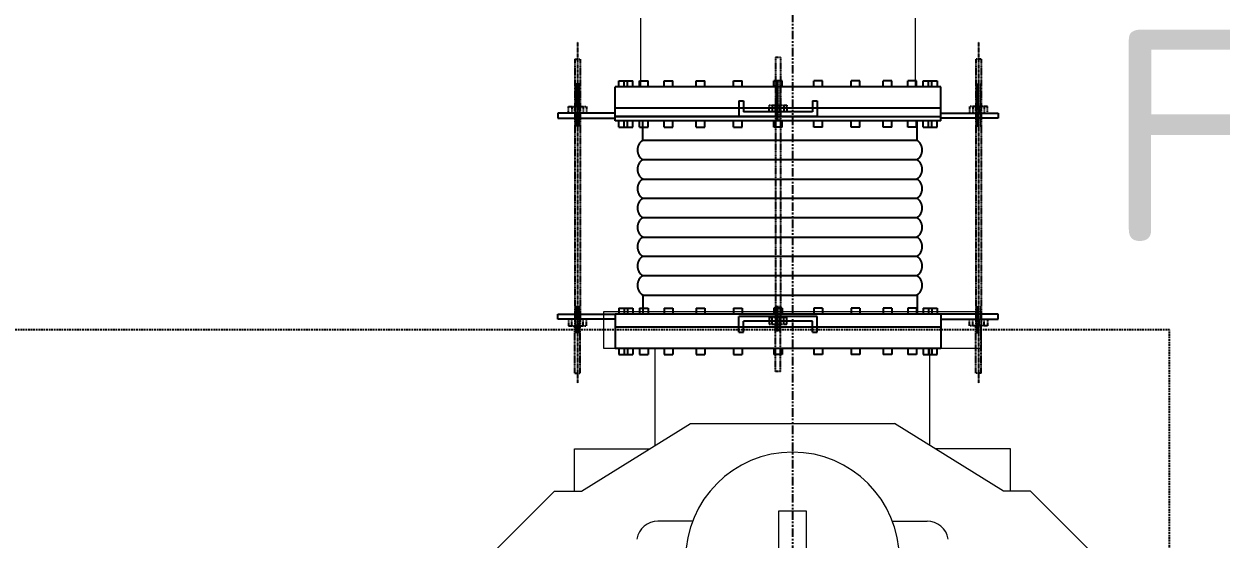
# Model space of a CAD drawing. Header units: inches. Extents: x 86328 to 235202, y 68629 to 184293.
# Drawn here: x 160631 to 162376, y 131760 to 132511 of the extents above; entities that cross this region are included whole.
import ezdxf

# ---------------------------------------------------------------- set-up
doc = ezdxf.new("R2010")
doc.units = ezdxf.units.IN
doc.header["$MEASUREMENT"] = 0
for name, pattern in [('CENTER', [2, 1.25, -0.25, 0.25, -0.25]), ('HIDDEN', [0.375, 0.25, -0.125]), ('PHANTOM2', [1.25, 0.625, -0.125, 0.125, -0.125, 0.125, -0.125])]:
    doc.linetypes.add(name, pattern=pattern)
doc.layers.add('1', color=1, linetype='CENTER')
doc.layers.add('text', color=3, linetype='Continuous')
doc.layers.add('DIM', color=251, linetype='Continuous', lineweight=0)
doc.styles.add('ISO', font='isocpeur.ttf')

msp = doc.modelspace()

# ---------------------------------------------------------------- linework, layer by layer
at = {"color": 8, "linetype": 'PHANTOM2', "ltscale": 20}
msp.add_line((161751.3, 146225.9), (161751.3, 122881.3), dxfattribs=at)
at = {"color": 8}
for p, q in [((161498.1, 132419.2), (161498.1, 132428.1)), ((161498.1, 132428.1), (161518.4, 132428.1)), ((161505.8, 132419.2), (161505.8, 132428.1)), ((161510.7, 132419.2), (161510.7, 132428.1)), ((161518.4, 132419.2), (161518.4, 132428.1)), ((161528.4, 132428.1), (161540.9, 132428.1)), ((161528.4, 132419.2), (161528.4, 132428.1)), ((161540.9, 132419.2), (161540.9, 132428.1)), ((161564.2, 132428.1), (161576.8, 132428.1)), ((161564.2, 132419.2), (161564.2, 132428.1)), ((161576.8, 132419.2), (161576.8, 132428.1)), ((161611, 132428.1), (161623.5, 132428.1)), ((161611, 132419.2), (161611, 132428.1)), ((161623.5, 132419.2), (161623.5, 132428.1)), ((161665.4, 132428.1), (161678, 132428.1)), ((161665.4, 132419.2), (161665.4, 132428.1)), ((161678, 132419.2), (161678, 132428.1)), ((161723.8, 132419.2), (161723.8, 132428.1)), ((161736.4, 132428.1), (161723.8, 132428.1)), ((161736.4, 132419.2), (161736.4, 132428.1)), ((161782.2, 132419.2), (161782.2, 132428.1)), ((161794.8, 132428.1), (161782.2, 132428.1)), ((161794.8, 132419.2), (161794.8, 132428.1)), ((161836.7, 132419.2), (161836.7, 132428.1)), ((161849.2, 132428.1), (161836.7, 132428.1)), ((161849.2, 132419.2), (161849.2, 132428.1)), ((161883.4, 132419.2), (161883.4, 132428.1)), ((161896, 132428.1), (161883.4, 132428.1)), ((161896, 132419.2), (161896, 132428.1)), ((161919.3, 132419.2), (161919.3, 132428.1)), ((161931.9, 132428.1), (161919.3, 132428.1)), ((161931.9, 132419.2), (161931.9, 132428.1)), ((161941.8, 132419.2), (161941.8, 132428.1)), ((161941.8, 132428.1), (161962.1, 132428.1)), ((161949.5, 132419.2), (161949.5, 132428.1)), ((161954.4, 132419.2), (161954.4, 132428.1)), ((161962.1, 132428.1), (161962.1, 132419.2)), ((161967.5, 132419.2), (161492.8, 132419.2)), ((161492.8, 132369.5), (161492.8, 132419.2)), ((161967.5, 132369.5), (161967.5, 132419.2)), ((161673, 132398.9), (161673, 132376)), ((161673, 132398.9), (161679.8, 132398.9)), ((161679.8, 132398.9), (161679.8, 132382.9)), ((161780.4, 132398.9), (161780.4, 132382.9)), ((161780.4, 132398.9), (161787.2, 132398.9)), ((161787.2, 132398.9), (161787.2, 132376)), ((161492.8, 132380.6), (161409.3, 132380.6)), ((161409.3, 132380.6), (161409.3, 132373.7)), ((161409.3, 132373.7), (161492.8, 132373.7)), ((161967.5, 132388.1), (161492.8, 132388.1)), ((161492.8, 132380.6), (161492.8, 132380.6)), ((161492.8, 132380.6), (161492.8, 132380.6)), ((161492.8, 132373.7), (161492.8, 132380.6)), ((161673, 132376), (161492.8, 132376)), ((161492.8, 132376), (161967.5, 132376)), ((161787.2, 132376), (161673, 132376)), ((161780.4, 132382.9), (161679.8, 132382.9)), ((161967.5, 132380.6), (161967.5, 132380.6)), ((161967.5, 132380.6), (161967.5, 132380.6)), ((161967.5, 132380.6), (162050.9, 132380.6)), ((161967.5, 132373.7), (161967.5, 132380.6)), ((162050.9, 132373.7), (161967.5, 132373.7)), ((162050.9, 132380.6), (162050.9, 132373.7)), ((161967.5, 132369.5), (161492.8, 132369.5)), ((161498.1, 132360.5), (161498.1, 132369.5)), ((161498.1, 132360.5), (161518.4, 132360.5)), ((161505.8, 132360.5), (161505.8, 132369.5)), ((161510.7, 132360.5), (161510.7, 132369.5)), ((161518.4, 132360.5), (161518.4, 132369.5)), ((161528.4, 132360.5), (161528.4, 132369.5)), ((161528.4, 132360.5), (161540.9, 132360.5)), ((161540.9, 132360.5), (161540.9, 132369.5)), ((161564.2, 132360.5), (161564.2, 132369.5)), ((161564.2, 132360.5), (161576.8, 132360.5)), ((161576.8, 132360.5), (161576.8, 132369.5)), ((161611, 132360.5), (161611, 132369.5)), ((161611, 132360.5), (161623.5, 132360.5)), ((161623.5, 132360.5), (161623.5, 132369.5)), ((161665.4, 132360.5), (161665.4, 132369.5)), ((161665.4, 132360.5), (161678, 132360.5)), ((161678, 132360.5), (161678, 132369.5)), ((161723.8, 132360.5), (161723.8, 132369.5)), ((161736.4, 132360.5), (161723.8, 132360.5)), ((161736.4, 132360.5), (161736.4, 132369.5)), ((161782.2, 132360.5), (161782.2, 132369.5)), ((161794.8, 132360.5), (161782.2, 132360.5)), ((161794.8, 132360.5), (161794.8, 132369.5)), ((161836.7, 132360.5), (161836.7, 132369.5)), ((161849.2, 132360.5), (161836.7, 132360.5)), ((161849.2, 132360.5), (161849.2, 132369.5)), ((161883.4, 132360.5), (161883.4, 132369.5)), ((161896, 132360.5), (161883.4, 132360.5)), ((161896, 132360.5), (161896, 132369.5)), ((161919.3, 132360.5), (161919.3, 132369.5)), ((161931.9, 132360.5), (161919.3, 132360.5)), ((161931.9, 132360.5), (161931.9, 132369.5)), ((161941.8, 132360.5), (161941.8, 132369.5)), ((161941.8, 132360.5), (161962.1, 132360.5)), ((161949.5, 132360.5), (161949.5, 132369.5)), ((161954.4, 132360.5), (161954.4, 132369.5)), ((161962.1, 132360.5), (161962.1, 132369.5)), ((161532.9, 132341.3), (161932.9, 132341.3)), ((161532.9, 132313.1), (161932.9, 132313.1)), ((161532.9, 132284.9), (161932.9, 132284.9)), ((161532.9, 132256.8), (161932.9, 132256.8)), ((161532.9, 132228.6), (161932.9, 132228.6)), ((161532.9, 132200.4), (161932.9, 132200.4)), ((161532.9, 132172.3), (161932.9, 132172.3)), ((161532.9, 132144.1), (161932.9, 132144.1)), ((161532.9, 132115.9), (161932.9, 132115.9)), ((161498.1, 132096.7), (161498.1, 132087.8)), ((161498.1, 132096.7), (161518.4, 132096.7)), ((161505.8, 132096.7), (161505.8, 132087.8)), ((161510.7, 132096.7), (161510.7, 132087.8)), ((161518.4, 132096.7), (161518.4, 132087.8)), ((161528.4, 132096.7), (161540.9, 132096.7)), ((161528.4, 132096.7), (161528.4, 132087.8)), ((161540.9, 132096.7), (161540.9, 132087.8)), ((161564.2, 132096.7), (161576.8, 132096.7)), ((161564.2, 132096.7), (161564.2, 132087.8)), ((161576.8, 132096.7), (161576.8, 132087.8)), ((161611, 132096.7), (161623.5, 132096.7)), ((161611, 132096.7), (161611, 132087.8)), ((161623.5, 132096.7), (161623.5, 132087.8)), ((161665.4, 132096.7), (161678, 132096.7)), ((161665.4, 132096.7), (161665.4, 132087.8)), ((161678, 132096.7), (161678, 132087.8)), ((161723.8, 132096.7), (161723.8, 132087.8)), ((161736.4, 132096.7), (161723.8, 132096.7)), ((161736.4, 132096.7), (161736.4, 132087.8)), ((161782.2, 132096.7), (161782.2, 132087.8)), ((161794.8, 132096.7), (161782.2, 132096.7)), ((161794.8, 132096.7), (161794.8, 132087.8)), ((161836.7, 132096.7), (161836.7, 132087.8)), ((161849.2, 132096.7), (161836.7, 132096.7)), ((161849.2, 132096.7), (161849.2, 132087.8)), ((161883.4, 132096.7), (161883.4, 132087.8)), ((161896, 132096.7), (161883.4, 132096.7)), ((161896, 132096.7), (161896, 132087.8)), ((161919.3, 132096.7), (161919.3, 132087.8)), ((161931.9, 132096.7), (161919.3, 132096.7)), ((161931.9, 132096.7), (161931.9, 132087.8)), ((161941.8, 132096.7), (161941.8, 132087.8)), ((161941.8, 132096.7), (161962.1, 132096.7)), ((161949.5, 132096.7), (161949.5, 132087.8)), ((161954.4, 132096.7), (161954.4, 132087.8)), ((161962.1, 132096.7), (161962.1, 132087.8)), ((161409.3, 132080.9), (161409.3, 132087.8)), ((161409.3, 132087.8), (161492.8, 132087.8)), ((161492.8, 132080.9), (161409.3, 132080.9)), ((161492.8, 132087.8), (161492.8, 132080.9)), ((161492.8, 132087.8), (161492.8, 132038.1)), ((161967.5, 132087.8), (161492.8, 132087.8)), ((161492.8, 132080.9), (161492.8, 132080.9)), ((161492.8, 132080.9), (161492.8, 132080.9)), ((161673, 132061.9), (161673, 132084.7)), ((161787.2, 132084.7), (161673, 132084.7)), ((161679.8, 132061.9), (161679.8, 132077.9)), ((161780.4, 132077.9), (161679.8, 132077.9)), ((161780.4, 132061.9), (161780.4, 132077.9)), ((161787.2, 132061.9), (161787.2, 132084.7)), ((161967.5, 132087.8), (161967.5, 132038.1)), ((162050.9, 132087.8), (161967.5, 132087.8)), ((161967.5, 132087.8), (161967.5, 132080.9)), ((161967.5, 132080.9), (161967.5, 132080.9)), ((161967.5, 132080.9), (161967.5, 132080.9)), ((161967.5, 132080.9), (162050.9, 132080.9)), ((162050.9, 132080.9), (162050.9, 132087.8)), ((161967.5, 132069.1), (161492.8, 132069.1)), ((161673, 132061.9), (161679.8, 132061.9)), ((161780.4, 132061.9), (161787.2, 132061.9)), ((161967.5, 132038.1), (161492.8, 132038.1)), ((161498.1, 132038.1), (161498.1, 132029.1)), ((161498.1, 132029.1), (161518.4, 132029.1)), ((161505.8, 132038.1), (161505.8, 132029.1)), ((161510.7, 132038.1), (161510.7, 132029.1)), ((161518.4, 132038.1), (161518.4, 132029.1)), ((161528.4, 132038.1), (161528.4, 132029.1)), ((161528.4, 132029.1), (161540.9, 132029.1)), ((161540.9, 132038.1), (161540.9, 132029.1)), ((161564.2, 132038.1), (161564.2, 132029.1)), ((161564.2, 132029.1), (161576.8, 132029.1)), ((161576.8, 132038.1), (161576.8, 132029.1)), ((161611, 132038.1), (161611, 132029.1)), ((161611, 132029.1), (161623.5, 132029.1)), ((161623.5, 132038.1), (161623.5, 132029.1)), ((161665.4, 132038.1), (161665.4, 132029.1)), ((161665.4, 132029.1), (161678, 132029.1)), ((161678, 132038.1), (161678, 132029.1)), ((161723.8, 132038.1), (161723.8, 132029.1)), ((161736.4, 132029.1), (161723.8, 132029.1)), ((161736.4, 132038.1), (161736.4, 132029.1)), ((161782.2, 132038.1), (161782.2, 132029.1)), ((161794.8, 132029.1), (161782.2, 132029.1)), ((161794.8, 132038.1), (161794.8, 132029.1)), ((161836.7, 132038.1), (161836.7, 132029.1)), ((161849.2, 132029.1), (161836.7, 132029.1)), ((161849.2, 132038.1), (161849.2, 132029.1)), ((161883.4, 132038.1), (161883.4, 132029.1)), ((161896, 132029.1), (161883.4, 132029.1)), ((161896, 132038.1), (161896, 132029.1)), ((161919.3, 132038.1), (161919.3, 132029.1)), ((161931.9, 132029.1), (161919.3, 132029.1)), ((161931.9, 132038.1), (161931.9, 132029.1)), ((161941.8, 132038.1), (161941.8, 132029.1)), ((161941.8, 132029.1), (161962.1, 132029.1)), ((161949.5, 132038.1), (161949.5, 132029.1)), ((161954.4, 132038.1), (161954.4, 132029.1)), ((161962.1, 132029.1), (161962.1, 132038.1))]:
    msp.add_line(p, q, dxfattribs=at)
for points in [[(161532.9, 132341.3), (161532.9, 132369.5)], [(161932.9, 132341.3), (161932.9, 132369.5)], [(161532.9, 132115.9), (161532.9, 132087.8)], [(161932.9, 132115.9), (161932.9, 132087.8)]]:
    msp.add_lwpolyline(points, dxfattribs=at)
for centre, start, end in [((161542.3, 132327.2), 123.6891, 236.3109), ((161923.5, 132327.2), 303.6891, 56.3109), ((161542.3, 132299), 123.6891, 236.3109), ((161923.5, 132299), 303.6891, 56.3109), ((161542.3, 132270.9), 123.6891, 236.3109), ((161923.5, 132270.9), 303.6891, 56.3109), ((161542.3, 132242.7), 123.6891, 236.3109), ((161923.5, 132242.7), 303.6891, 56.3109), ((161542.3, 132214.5), 123.6891, 236.3109), ((161923.5, 132214.5), 303.6891, 56.3109), ((161542.3, 132186.4), 123.6891, 236.3109), ((161923.5, 132186.4), 303.6891, 56.3109), ((161542.3, 132158.2), 123.6891, 236.3109), ((161923.5, 132158.2), 303.6891, 56.3109), ((161542.3, 132130), 123.6891, 236.3109), ((161923.5, 132130), 303.6891, 56.3109)]:
    msp.add_arc(centre, 16.9, start, end, dxfattribs=at)
at = {"layer": '1', "color": 8, "linetype": 'CENTER', "ltscale": 0.09}
for p, q in [((161437.9, 132484.7), (161437.9, 131987.6)), ((162022.3, 132484.7), (162022.3, 131987.6))]:
    msp.add_line(p, q, dxfattribs=at)
at = {"layer": '1', "color": 8}
for p, q in [((161726.3, 132461.7), (161726.3, 132083.2)), ((161726.3, 132461.7), (161726.3, 132392.7)), ((161733.9, 132461.7), (161726.3, 132461.7)), ((161733.9, 132461.7), (161726.3, 132461.7)), ((161733.9, 132461.7), (161733.9, 132083.2)), ((161733.9, 132461.7), (161733.9, 132392.7)), ((161434.1, 132459.4), (161434.1, 132080.9)), ((161434.1, 132459.4), (161434.1, 132390.4)), ((161434.1, 132459.4), (161441.7, 132459.4)), ((161441.7, 132459.4), (161441.7, 132080.9)), ((161441.7, 132459.4), (161441.7, 132390.4)), ((162018.5, 132459.4), (162018.5, 132080.9)), ((162026.1, 132459.4), (162018.5, 132459.4)), ((162018.6, 132459.4), (162018.6, 132390.4)), ((162026.1, 132459.4), (162026.1, 132080.9)), ((162026.1, 132459.4), (162026.1, 132390.4)), ((161733.9, 132425.5), (161726.3, 132425.5)), ((161733.9, 132425.5), (161726.3, 132425.5)), ((161441.7, 132423.2), (161434.1, 132423.2)), ((161441.7, 132423.2), (161434.1, 132423.2)), ((161441.7, 132420.9), (161434.1, 132420.9)), ((161441.7, 132420.9), (161434.1, 132420.9)), ((161441.7, 132420.9), (161434.1, 132420.9)), ((161441.7, 132420.9), (161434.1, 132420.9)), ((161441.7, 132418.5), (161434.1, 132418.5)), ((161441.7, 132418.5), (161434.1, 132418.5)), ((161441.7, 132416.3), (161434.1, 132416.3)), ((161441.7, 132416.3), (161434.1, 132416.3)), ((161441.7, 132414), (161434.1, 132414)), ((161441.7, 132414), (161434.1, 132414)), ((161441.7, 132414), (161434.1, 132414)), ((161441.7, 132414), (161434.1, 132414)), ((161441.7, 132411.7), (161434.1, 132411.7)), ((161441.7, 132411.7), (161434.1, 132411.7)), ((161441.7, 132409.3), (161434.1, 132409.3)), ((161441.7, 132409.3), (161434.1, 132409.3)), ((161733.9, 132423.1), (161726.3, 132423.1)), ((161733.9, 132423.1), (161726.3, 132423.1)), ((161733.9, 132423.1), (161726.3, 132423.1)), ((161733.9, 132423.1), (161726.3, 132423.1)), ((161733.9, 132420.8), (161726.3, 132420.8)), ((161733.9, 132420.8), (161726.3, 132420.8)), ((161733.9, 132418.6), (161726.3, 132418.6)), ((161733.9, 132418.6), (161726.3, 132418.6)), ((161733.9, 132416.3), (161726.3, 132416.3)), ((161733.9, 132416.3), (161726.3, 132416.3)), ((161733.9, 132416.3), (161726.3, 132416.3)), ((161733.9, 132416.3), (161726.3, 132416.3)), ((161733.9, 132414), (161726.3, 132414)), ((161733.9, 132414), (161726.3, 132414)), ((161733.9, 132411.6), (161726.3, 132411.6)), ((161733.9, 132411.6), (161726.3, 132411.6)), ((161733.9, 132409.3), (161726.3, 132409.3)), ((161733.9, 132409.3), (161726.3, 132409.3)), ((162018.6, 132423.2), (162026.1, 132423.2)), ((162018.6, 132423.2), (162026.1, 132423.2)), ((162018.6, 132420.9), (162026.1, 132420.9)), ((162018.6, 132420.9), (162026.1, 132420.9)), ((162018.6, 132420.9), (162026.1, 132420.9)), ((162018.6, 132420.9), (162026.1, 132420.9)), ((162018.6, 132418.5), (162026.1, 132418.5)), ((162018.6, 132418.5), (162026.1, 132418.5)), ((162018.6, 132416.3), (162026.1, 132416.3)), ((162018.6, 132416.3), (162026.1, 132416.3)), ((162018.6, 132414), (162026.1, 132414)), ((162018.6, 132414), (162026.1, 132414)), ((162018.6, 132414), (162026.1, 132414)), ((162018.6, 132414), (162026.1, 132414)), ((162018.6, 132411.7), (162026.1, 132411.7)), ((162018.6, 132411.7), (162026.1, 132411.7)), ((162018.6, 132409.3), (162026.1, 132409.3)), ((162018.6, 132409.3), (162026.1, 132409.3)), ((161441.7, 132407), (161434.1, 132407)), ((161441.7, 132407), (161434.1, 132407)), ((161441.7, 132404.7), (161434.1, 132404.7)), ((161441.7, 132404.7), (161434.1, 132404.7)), ((161441.7, 132402.3), (161434.1, 132402.3)), ((161441.7, 132402.3), (161434.1, 132402.3)), ((161441.7, 132400), (161434.1, 132400)), ((161441.7, 132400), (161434.1, 132400)), ((161441.7, 132397.7), (161434.1, 132397.7)), ((161441.7, 132397.7), (161434.1, 132397.7)), ((161441.7, 132395.3), (161434.1, 132395.3)), ((161441.7, 132395.3), (161434.1, 132395.3)), ((161441.7, 132393), (161434.1, 132393)), ((161441.7, 132393), (161434.1, 132393)), ((161441.7, 132390.7), (161434.1, 132390.7)), ((161441.7, 132390.7), (161434.1, 132390.7)), ((161717.1, 132382.9), (161717.1, 132392.7)), ((161717.1, 132392.7), (161743.1, 132392.7)), ((161717.1, 132382.9), (161717.1, 132392.7)), ((161717.1, 132392.7), (161743.1, 132392.7)), ((161721.8, 132392.7), (161721.8, 132382.9)), ((161721.8, 132392.7), (161721.8, 132382.9)), ((161733.9, 132407), (161726.3, 132407)), ((161733.9, 132407), (161726.3, 132407)), ((161733.9, 132404.6), (161726.3, 132404.6)), ((161733.9, 132404.6), (161726.3, 132404.6)), ((161733.9, 132402.3), (161726.3, 132402.3)), ((161733.9, 132402.3), (161726.3, 132402.3)), ((161733.9, 132400), (161726.3, 132400)), ((161733.9, 132400), (161726.3, 132400)), ((161733.9, 132397.6), (161726.3, 132397.6)), ((161733.9, 132397.6), (161726.3, 132397.6)), ((161733.9, 132395.3), (161726.3, 132395.3)), ((161733.9, 132395.3), (161726.3, 132395.3)), ((161733.9, 132392.9), (161726.3, 132392.9)), ((161733.9, 132392.9), (161726.3, 132392.9)), ((161738.5, 132392.7), (161738.5, 132382.9)), ((161738.5, 132392.7), (161738.5, 132382.9)), ((161743.1, 132392.7), (161743.1, 132382.9)), ((161743.1, 132392.7), (161743.1, 132382.9)), ((162018.6, 132407), (162026.1, 132407)), ((162018.6, 132407), (162026.1, 132407)), ((162018.6, 132404.7), (162026.1, 132404.7)), ((162018.6, 132404.7), (162026.1, 132404.7)), ((162018.6, 132402.3), (162026.1, 132402.3)), ((162018.6, 132402.3), (162026.1, 132402.3)), ((162018.6, 132400), (162026.1, 132400)), ((162018.6, 132400), (162026.1, 132400)), ((162018.6, 132397.7), (162026.1, 132397.7)), ((162018.6, 132397.7), (162026.1, 132397.7)), ((162018.6, 132395.3), (162026.1, 132395.3)), ((162018.6, 132395.3), (162026.1, 132395.3)), ((162018.6, 132393), (162026.1, 132393)), ((162018.6, 132393), (162026.1, 132393)), ((162018.6, 132390.7), (162026.1, 132390.7)), ((162018.6, 132390.7), (162026.1, 132390.7)), ((161424.9, 132380.6), (161424.9, 132390.4)), ((161424.9, 132390.4), (161450.9, 132390.4)), ((161424.9, 132380.6), (161424.9, 132390.4)), ((161424.9, 132390.4), (161450.9, 132390.4)), ((161450.9, 132380.6), (161424.9, 132380.6)), ((161450.9, 132380.6), (161424.9, 132380.6)), ((161429.5, 132390.4), (161429.5, 132380.6)), ((161429.5, 132390.4), (161429.5, 132380.6)), ((161441.7, 132379), (161434.1, 132379)), ((161441.7, 132379), (161434.1, 132379)), ((161441.7, 132376.6), (161434.1, 132376.6)), ((161441.7, 132376.6), (161434.1, 132376.6)), ((161441.7, 132374.3), (161434.1, 132374.3)), ((161441.7, 132374.3), (161434.1, 132374.3)), ((161446.2, 132390.4), (161446.2, 132380.6)), ((161446.2, 132390.4), (161446.2, 132380.6)), ((161450.9, 132390.4), (161450.9, 132380.6)), ((161450.9, 132390.4), (161450.9, 132380.6)), ((161743.1, 132382.9), (161717.1, 132382.9)), ((161743.1, 132382.9), (161717.1, 132382.9)), ((161733.9, 132381.5), (161726.3, 132381.5)), ((161733.9, 132381.5), (161726.3, 132381.5)), ((161733.9, 132381.3), (161726.3, 132381.3)), ((161733.9, 132381.3), (161726.3, 132381.3)), ((161733.9, 132379.2), (161726.3, 132379.2)), ((161733.9, 132379.2), (161726.3, 132379.2)), ((161733.9, 132378.9), (161726.3, 132378.9)), ((161733.9, 132378.9), (161726.3, 132378.9)), ((161733.9, 132376.6), (161726.3, 132376.6)), ((161733.9, 132376.6), (161726.3, 132376.6)), ((161733.9, 132374.3), (161726.3, 132374.3)), ((161733.9, 132374.3), (161726.3, 132374.3)), ((162035.3, 132390.4), (162009.3, 132390.4)), ((162009.3, 132390.4), (162009.3, 132380.6)), ((162035.3, 132390.4), (162009.3, 132390.4)), ((162009.3, 132390.4), (162009.3, 132380.6)), ((162009.3, 132380.6), (162035.3, 132380.6)), ((162009.3, 132380.6), (162035.3, 132380.6)), ((162014, 132390.4), (162014, 132380.6)), ((162014, 132390.4), (162014, 132380.6)), ((162018.6, 132379), (162026.1, 132379)), ((162018.6, 132379), (162026.1, 132379)), ((162018.6, 132376.6), (162026.1, 132376.6)), ((162018.6, 132376.6), (162026.1, 132376.6)), ((162018.6, 132374.3), (162026.1, 132374.3)), ((162018.6, 132374.3), (162026.1, 132374.3)), ((162030.7, 132390.4), (162030.7, 132380.6)), ((162030.7, 132390.4), (162030.7, 132380.6)), ((162035.3, 132380.6), (162035.3, 132390.4)), ((162035.3, 132380.6), (162035.3, 132390.4)), ((161441.7, 132372), (161434.1, 132372)), ((161441.7, 132372), (161434.1, 132372)), ((161441.7, 132369.6), (161434.1, 132369.6)), ((161441.7, 132369.6), (161434.1, 132369.6)), ((161441.7, 132367.3), (161434.1, 132367.3)), ((161441.7, 132367.3), (161434.1, 132367.3)), ((161441.7, 132365), (161434.1, 132365)), ((161441.7, 132365), (161434.1, 132365)), ((161441.7, 132362.6), (161434.1, 132362.6)), ((161441.7, 132362.6), (161434.1, 132362.6)), ((161733.9, 132371.9), (161726.3, 132371.9)), ((161733.9, 132371.9), (161726.3, 132371.9)), ((161733.9, 132369.6), (161726.3, 132369.6)), ((161733.9, 132369.6), (161726.3, 132369.6)), ((162018.6, 132372), (162026.1, 132372)), ((162018.6, 132372), (162026.1, 132372)), ((162018.6, 132369.6), (162026.1, 132369.6)), ((162018.6, 132369.6), (162026.1, 132369.6)), ((162018.6, 132367.3), (162026.1, 132367.3)), ((162018.6, 132367.3), (162026.1, 132367.3)), ((162018.6, 132365), (162026.1, 132365)), ((162018.6, 132365), (162026.1, 132365)), ((162018.6, 132362.6), (162026.1, 132362.6)), ((162018.6, 132362.6), (162026.1, 132362.6)), ((161441.7, 132098.8), (161434.1, 132098.8)), ((161441.7, 132098.8), (161434.1, 132098.8)), ((161441.7, 132096.5), (161434.1, 132096.5)), ((161441.7, 132096.5), (161434.1, 132096.5)), ((161441.7, 132094.2), (161434.1, 132094.2)), ((161441.7, 132094.2), (161434.1, 132094.2)), ((161733.9, 132098.8), (161726.3, 132098.8)), ((161733.9, 132098.8), (161726.3, 132098.8)), ((161733.9, 132096.5), (161726.3, 132096.5)), ((161733.9, 132096.5), (161726.3, 132096.5)), ((161733.9, 132094.1), (161726.3, 132094.1)), ((161733.9, 132094.1), (161726.3, 132094.1)), ((162018.6, 132098.8), (162026.1, 132098.8)), ((162018.6, 132098.8), (162026.1, 132098.8)), ((162018.6, 132096.5), (162026.1, 132096.5)), ((162018.6, 132096.5), (162026.1, 132096.5)), ((162018.6, 132094.2), (162026.1, 132094.2)), ((162018.6, 132094.2), (162026.1, 132094.2)), ((161424.9, 132080.9), (161424.9, 132071.1)), ((161450.9, 132080.9), (161424.9, 132080.9)), ((161424.9, 132080.9), (161424.9, 132071.1)), ((161450.9, 132080.9), (161424.9, 132080.9)), ((161429.5, 132071.1), (161429.5, 132080.9)), ((161429.5, 132071.1), (161429.5, 132080.9)), ((161441.7, 132091.8), (161434.1, 132091.8)), ((161441.7, 132091.8), (161434.1, 132091.8)), ((161441.7, 132089.5), (161434.1, 132089.5)), ((161441.7, 132089.5), (161434.1, 132089.5)), ((161441.7, 132087.2), (161434.1, 132087.2)), ((161441.7, 132087.2), (161434.1, 132087.2)), ((161441.7, 132084.8), (161434.1, 132084.8)), ((161441.7, 132084.8), (161434.1, 132084.8)), ((161441.7, 132082.5), (161434.1, 132082.5)), ((161441.7, 132082.5), (161434.1, 132082.5)), ((161446.2, 132071.1), (161446.2, 132080.9)), ((161446.2, 132071.1), (161446.2, 132080.9)), ((161450.9, 132071.1), (161450.9, 132080.9)), ((161450.9, 132071.1), (161450.9, 132080.9)), ((161717.1, 132083.2), (161717.1, 132073.4)), ((161743.1, 132083.2), (161717.1, 132083.2)), ((161717.1, 132083.2), (161717.1, 132073.4)), ((161743.1, 132083.2), (161717.1, 132083.2)), ((161721.8, 132073.4), (161721.8, 132083.2)), ((161721.8, 132073.4), (161721.8, 132083.2)), ((161733.9, 132091.8), (161726.3, 132091.8)), ((161733.9, 132091.8), (161726.3, 132091.8)), ((161733.9, 132089.5), (161726.3, 132089.5)), ((161733.9, 132089.5), (161726.3, 132089.5)), ((161733.9, 132087.1), (161726.3, 132087.1)), ((161733.9, 132087.1), (161726.3, 132087.1)), ((161733.9, 132084.8), (161726.3, 132084.8)), ((161733.9, 132084.8), (161726.3, 132084.8)), ((161738.5, 132073.4), (161738.5, 132083.2)), ((161738.5, 132073.4), (161738.5, 132083.2)), ((161743.1, 132073.4), (161743.1, 132083.2)), ((161743.1, 132073.4), (161743.1, 132083.2)), ((162009.3, 132071.1), (162009.3, 132080.9)), ((162009.3, 132080.9), (162035.3, 132080.9)), ((162009.3, 132071.1), (162009.3, 132080.9)), ((162009.3, 132080.9), (162035.3, 132080.9)), ((162014, 132071.1), (162014, 132080.9)), ((162014, 132071.1), (162014, 132080.9)), ((162018.6, 132091.8), (162026.1, 132091.8)), ((162018.6, 132091.8), (162026.1, 132091.8)), ((162018.6, 132089.5), (162026.1, 132089.5)), ((162018.6, 132089.5), (162026.1, 132089.5)), ((162018.6, 132087.2), (162026.1, 132087.2)), ((162018.6, 132087.2), (162026.1, 132087.2)), ((162018.6, 132084.8), (162026.1, 132084.8)), ((162018.6, 132084.8), (162026.1, 132084.8)), ((162018.6, 132082.5), (162026.1, 132082.5)), ((162018.6, 132082.5), (162026.1, 132082.5)), ((162030.7, 132071.1), (162030.7, 132080.9)), ((162030.7, 132071.1), (162030.7, 132080.9)), ((162035.3, 132080.9), (162035.3, 132071.1)), ((162035.3, 132080.9), (162035.3, 132071.1)), ((161424.9, 132071.1), (161450.9, 132071.1)), ((161424.9, 132071.1), (161450.9, 132071.1)), ((161434.1, 132002.1), (161434.1, 132071.1)), ((161441.7, 132070.8), (161434.1, 132070.8)), ((161441.7, 132070.8), (161434.1, 132070.8)), ((161441.7, 132068.5), (161434.1, 132068.5)), ((161441.7, 132068.5), (161434.1, 132068.5)), ((161441.7, 132066.2), (161434.1, 132066.2)), ((161441.7, 132066.2), (161434.1, 132066.2)), ((161441.7, 132063.8), (161434.1, 132063.8)), ((161441.7, 132063.8), (161434.1, 132063.8)), ((161441.7, 132061.5), (161434.1, 132061.5)), ((161441.7, 132061.5), (161434.1, 132061.5)), ((161441.7, 132002.1), (161441.7, 132071.1)), ((161717.1, 132073.4), (161743.1, 132073.4)), ((161717.1, 132073.4), (161743.1, 132073.4)), ((161726.3, 132004.3), (161726.3, 132073.4)), ((161733.9, 132073.1), (161726.3, 132073.1)), ((161733.9, 132073.1), (161726.3, 132073.1)), ((161733.9, 132070.8), (161726.3, 132070.8)), ((161733.9, 132070.8), (161726.3, 132070.8)), ((161733.9, 132068.4), (161726.3, 132068.4)), ((161733.9, 132068.4), (161726.3, 132068.4)), ((161733.9, 132066.1), (161726.3, 132066.1)), ((161733.9, 132066.1), (161726.3, 132066.1)), ((161733.9, 132063.8), (161726.3, 132063.8)), ((161733.9, 132063.8), (161726.3, 132063.8)), ((161733.9, 132004.3), (161733.9, 132073.4)), ((162035.3, 132071.1), (162009.3, 132071.1)), ((162035.3, 132071.1), (162009.3, 132071.1)), ((162018.6, 132002.1), (162018.6, 132071.1)), ((162018.6, 132070.8), (162026.1, 132070.8)), ((162018.6, 132070.8), (162026.1, 132070.8)), ((162018.6, 132068.5), (162026.1, 132068.5)), ((162018.6, 132068.5), (162026.1, 132068.5)), ((162018.6, 132066.2), (162026.1, 132066.2)), ((162018.6, 132066.2), (162026.1, 132066.2)), ((162018.6, 132063.8), (162026.1, 132063.8)), ((162018.6, 132063.8), (162026.1, 132063.8)), ((162018.6, 132061.5), (162026.1, 132061.5)), ((162018.6, 132061.5), (162026.1, 132061.5)), ((162026.1, 132002.1), (162026.1, 132071.1)), ((161434.1, 132002.1), (161441.7, 132002.1)), ((161733.9, 132004.3), (161726.3, 132004.3)), ((161733.9, 132004.3), (161726.3, 132004.3)), ((162026.1, 132002.1), (162018.6, 132002.1))]:
    msp.add_line(p, q, dxfattribs=at)
at = {"layer": '1', "color": 8, "linetype": 'HIDDEN', "ltscale": 0.009}
for p, q in [((161726.3, 132382.9), (161726.3, 132392.7)), ((161733.9, 132390.6), (161726.3, 132390.6)), ((161733.9, 132390.6), (161726.3, 132390.6)), ((161733.9, 132382.9), (161733.9, 132392.7)), ((161434.1, 132380.6), (161434.1, 132390.4)), ((161441.7, 132388.3), (161434.1, 132388.3)), ((161441.7, 132388.3), (161434.1, 132388.3)), ((161441.7, 132386), (161434.1, 132386)), ((161441.7, 132386), (161434.1, 132386)), ((161441.7, 132383.6), (161434.1, 132383.6)), ((161441.7, 132383.6), (161434.1, 132383.6)), ((161441.7, 132381.3), (161434.1, 132381.3)), ((161441.7, 132381.3), (161434.1, 132381.3)), ((161441.7, 132380.6), (161441.7, 132390.4)), ((161733.9, 132388.3), (161726.3, 132388.3)), ((161733.9, 132388.3), (161726.3, 132388.3)), ((161733.9, 132385.9), (161726.3, 132385.9)), ((161733.9, 132385.9), (161726.3, 132385.9)), ((161733.9, 132383.6), (161726.3, 132383.6)), ((161733.9, 132383.6), (161726.3, 132383.6)), ((162018.6, 132380.6), (162018.6, 132390.4)), ((162018.6, 132388.3), (162026.1, 132388.3)), ((162018.6, 132388.3), (162026.1, 132388.3)), ((162018.6, 132386), (162026.1, 132386)), ((162018.6, 132386), (162026.1, 132386)), ((162018.6, 132383.6), (162026.1, 132383.6)), ((162018.6, 132383.6), (162026.1, 132383.6)), ((162018.6, 132381.3), (162026.1, 132381.3)), ((162018.6, 132381.3), (162026.1, 132381.3)), ((162026.1, 132380.6), (162026.1, 132390.4)), ((161434.1, 132080.9), (161434.1, 132071.1)), ((161441.7, 132080.2), (161434.1, 132080.2)), ((161441.7, 132080.2), (161434.1, 132080.2)), ((161441.7, 132077.8), (161434.1, 132077.8)), ((161441.7, 132077.8), (161434.1, 132077.8)), ((161441.7, 132080.9), (161441.7, 132071.1)), ((161726.3, 132083.2), (161726.3, 132073.4)), ((161733.9, 132082.5), (161726.3, 132082.5)), ((161733.9, 132082.5), (161726.3, 132082.5)), ((161733.9, 132080.1), (161726.3, 132080.1)), ((161733.9, 132080.1), (161726.3, 132080.1)), ((161733.9, 132077.8), (161726.3, 132077.8)), ((161733.9, 132077.8), (161726.3, 132077.8)), ((161733.9, 132083.2), (161733.9, 132073.4)), ((162018.6, 132080.9), (162018.6, 132071.1)), ((162018.6, 132080.2), (162026.1, 132080.2)), ((162018.6, 132080.2), (162026.1, 132080.2)), ((162018.6, 132077.8), (162026.1, 132077.8)), ((162018.6, 132077.8), (162026.1, 132077.8)), ((162026.1, 132080.9), (162026.1, 132071.1)), ((161441.7, 132075.5), (161434.1, 132075.5)), ((161441.7, 132075.5), (161434.1, 132075.5)), ((161441.7, 132073.2), (161434.1, 132073.2)), ((161441.7, 132073.2), (161434.1, 132073.2)), ((161733.9, 132075.5), (161726.3, 132075.5)), ((161733.9, 132075.5), (161726.3, 132075.5)), ((162018.6, 132075.5), (162026.1, 132075.5)), ((162018.6, 132075.5), (162026.1, 132075.5)), ((162018.6, 132073.2), (162026.1, 132073.2)), ((162018.6, 132073.2), (162026.1, 132073.2))]:
    msp.add_line(p, q, dxfattribs=at)
at = {"layer": 'DIM', "color": 8, "linetype": 'Continuous', "ltscale": 10}
for p, q in [((161530.1, 132419.2), (161530.1, 132519.2)), ((161930.1, 132519.2), (161930.1, 132419.2)), ((161930.1, 132419.2), (161530.1, 132419.2))]:
    msp.add_line(p, q, dxfattribs=at)
at = {"layer": 'DIM', "color": 8, "linetype": 'Continuous'}
for p, q in [((161476.3, 132091.7), (162026.3, 132091.7)), ((161476.3, 132038.1), (161476.3, 132091.7)), ((162026.3, 132091.7), (162026.3, 132038.1)), ((162026.3, 132038.1), (161476.3, 132038.1)), ((161551.3, 131896.7), (161551.3, 132038.1)), ((161951.3, 131896.7), (161951.3, 132038.1)), ((161443.7, 131830.3), (161602.8, 131928.5)), ((161602.8, 131928.5), (161899.8, 131928.5)), ((162058.9, 131830.3), (161899.8, 131928.5)), ((161433.6, 131830.3), (161433.6, 131891.8)), ((161433.6, 131891.8), (161543.3, 131891.8)), ((162069, 131891.8), (161959.3, 131891.8)), ((162069, 131830.3), (162069, 131891.8)), ((161313.2, 131739.1), (161404.4, 131830.3)), ((161404.4, 131830.3), (161443.7, 131830.3)), ((161404.4, 131830.3), (161433.6, 131830.3)), ((162098.2, 131830.3), (162058.9, 131830.3)), ((162098.2, 131830.3), (162069, 131830.3)), ((162189.4, 131739.1), (162098.2, 131830.3)), ((161731.4, 131801.5), (161771.2, 131801.5)), ((161731.4, 131411.8), (161731.4, 131801.5)), ((161771.2, 131801.5), (161771.2, 131411.8)), ((161605.6, 131786.4), (161555.2, 131786.4)), ((161897, 131786.4), (161947.4, 131786.4))]:
    msp.add_line(p, q, dxfattribs=at)
at = {"layer": 'DIM', "color": 8, "linetype": 'HIDDEN', "lineweight": 25, "ltscale": 10}
for p, q in [((162300.9, 132065.4), (159300.9, 132065.4)), ((162300.9, 130717.9), (162300.9, 132065.4))]:
    msp.add_line(p, q, dxfattribs=at)
at = {"layer": 'DIM', "color": 8, "linetype": 'Continuous'}
for centre, radius, start, end in [((161751.3, 131731.3), 155.7, 0, 180), ((161555.2, 131755), 31.4, 90, 170.0569), ((161947.4, 131755), 31.4, 9.9431, 90)]:
    msp.add_arc(centre, radius, start, end, dxfattribs=at)

# ---------------------------------------------------------------- texts
at = {"layer": 'text', "color": 8, "style": 'ISO'}
msp.add_text('FC', height=307.62, dxfattribs=at).set_placement((162208.4, 132193.8))

doc.saveas('drawing.dxf')
